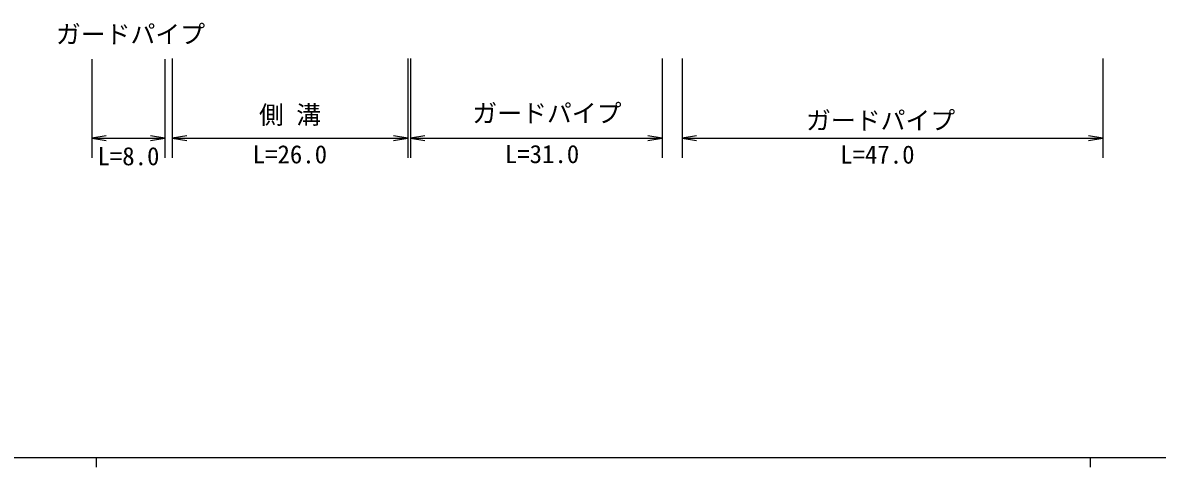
# Model space of a CAD drawing. Units: millimetres, scale not verified. Extents: x 40000 to 680000, y 20000 to 380000.
# Drawn here: x 160616 to 274738, y 204000 to 248746 of the extents above; entities that cross this region are included whole.
import ezdxf
from ezdxf.enums import TextEntityAlignment as Align

# ---------------------------------------------------------------- set-up
doc = ezdxf.new("R2010")
doc.units = ezdxf.units.MM
doc.header["$LTSCALE"] = 1000
doc.layers.add('M-STR-STR3', color=7, linetype='Continuous', lineweight=25)
doc.layers.add('M-TTL-BAND', color=7, linetype='Continuous', lineweight=25)
doc.styles.add('ＭＳ ゴシック', font='')
doc.styles.get('ＭＳ ゴシック').set_extended_font_data('MS Gothic')

# ---------------------------------------------------------------- blocks, each defined once
blk = doc.blocks.new('open_arrow')
at = {"color": 0, "linetype": 'Continuous', "lineweight": -2}
blk.add_lwpolyline([(7.5, 1.25), (0, 0), (7.5, -1.25)], dxfattribs=at)

msp = doc.modelspace()

# ---------------------------------------------------------------- linework, layer by layer
at = {"layer": 'M-STR-STR3'}
for p, q in [((167571, 245059), (167571, 235128)), ((174905, 245059), (174905, 235128)), ((175662, 245128), (175662, 235128)), ((199347, 245128), (199347, 235128)), ((199616, 245128), (199616, 235128)), ((224928, 245128), (224928, 235128)), ((226950, 245128), (226950, 235128)), ((269270, 245128), (269270, 235128)), ((167571, 237128), (174905, 237128)), ((175662, 237128), (199347, 237128)), ((199616, 237128), (224928, 237128)), ((226950, 237128), (269270, 237128))]:
    msp.add_line(p, q, dxfattribs=at)
at = {"layer": 'M-TTL-BAND'}
for p, q in [((40000, 205000), (579000, 205000)), ((168000, 205000), (168000, 204000)), ((268000, 205000), (268000, 204000))]:
    msp.add_line(p, q, dxfattribs=at)

# ---------------------------------------------------------------- block references
at = {"layer": 'M-STR-STR3', "xscale": 193, "yscale": 193}
for p in [(167571, 237128), (175662, 237128), (199616, 237128), (226950, 237128)]:
    msp.add_blockref('open_arrow', p, dxfattribs=at)
at = {"layer": 'M-STR-STR3', "xscale": 193, "yscale": 193, "rotation": 180}
for p in [(174905, 237128), (199347, 237128), (224928, 237128), (269270, 237128)]:
    msp.add_blockref('open_arrow', p, dxfattribs=at)

# ---------------------------------------------------------------- texts
at = {"layer": 'M-STR-STR3', "style": 'ＭＳ ゴシック'}
for s, p in [('ガードパイプ', (163956, 246118)), ('側 溝', (184380, 238010)), ('ガードパイプ', (205843, 238164)), ('ガードパイプ', (239404, 237443)), ('L=26.0', (183750, 234034)), ('L=31.0', (209110, 234061)), ('L=47.0', (242842, 234013)), ('L=8.0', (168134, 233847))]:
    msp.add_text(s, height=1833, dxfattribs=at).set_placement(p, align=Align.BOTTOM_LEFT)

doc.saveas('drawing.dxf')
